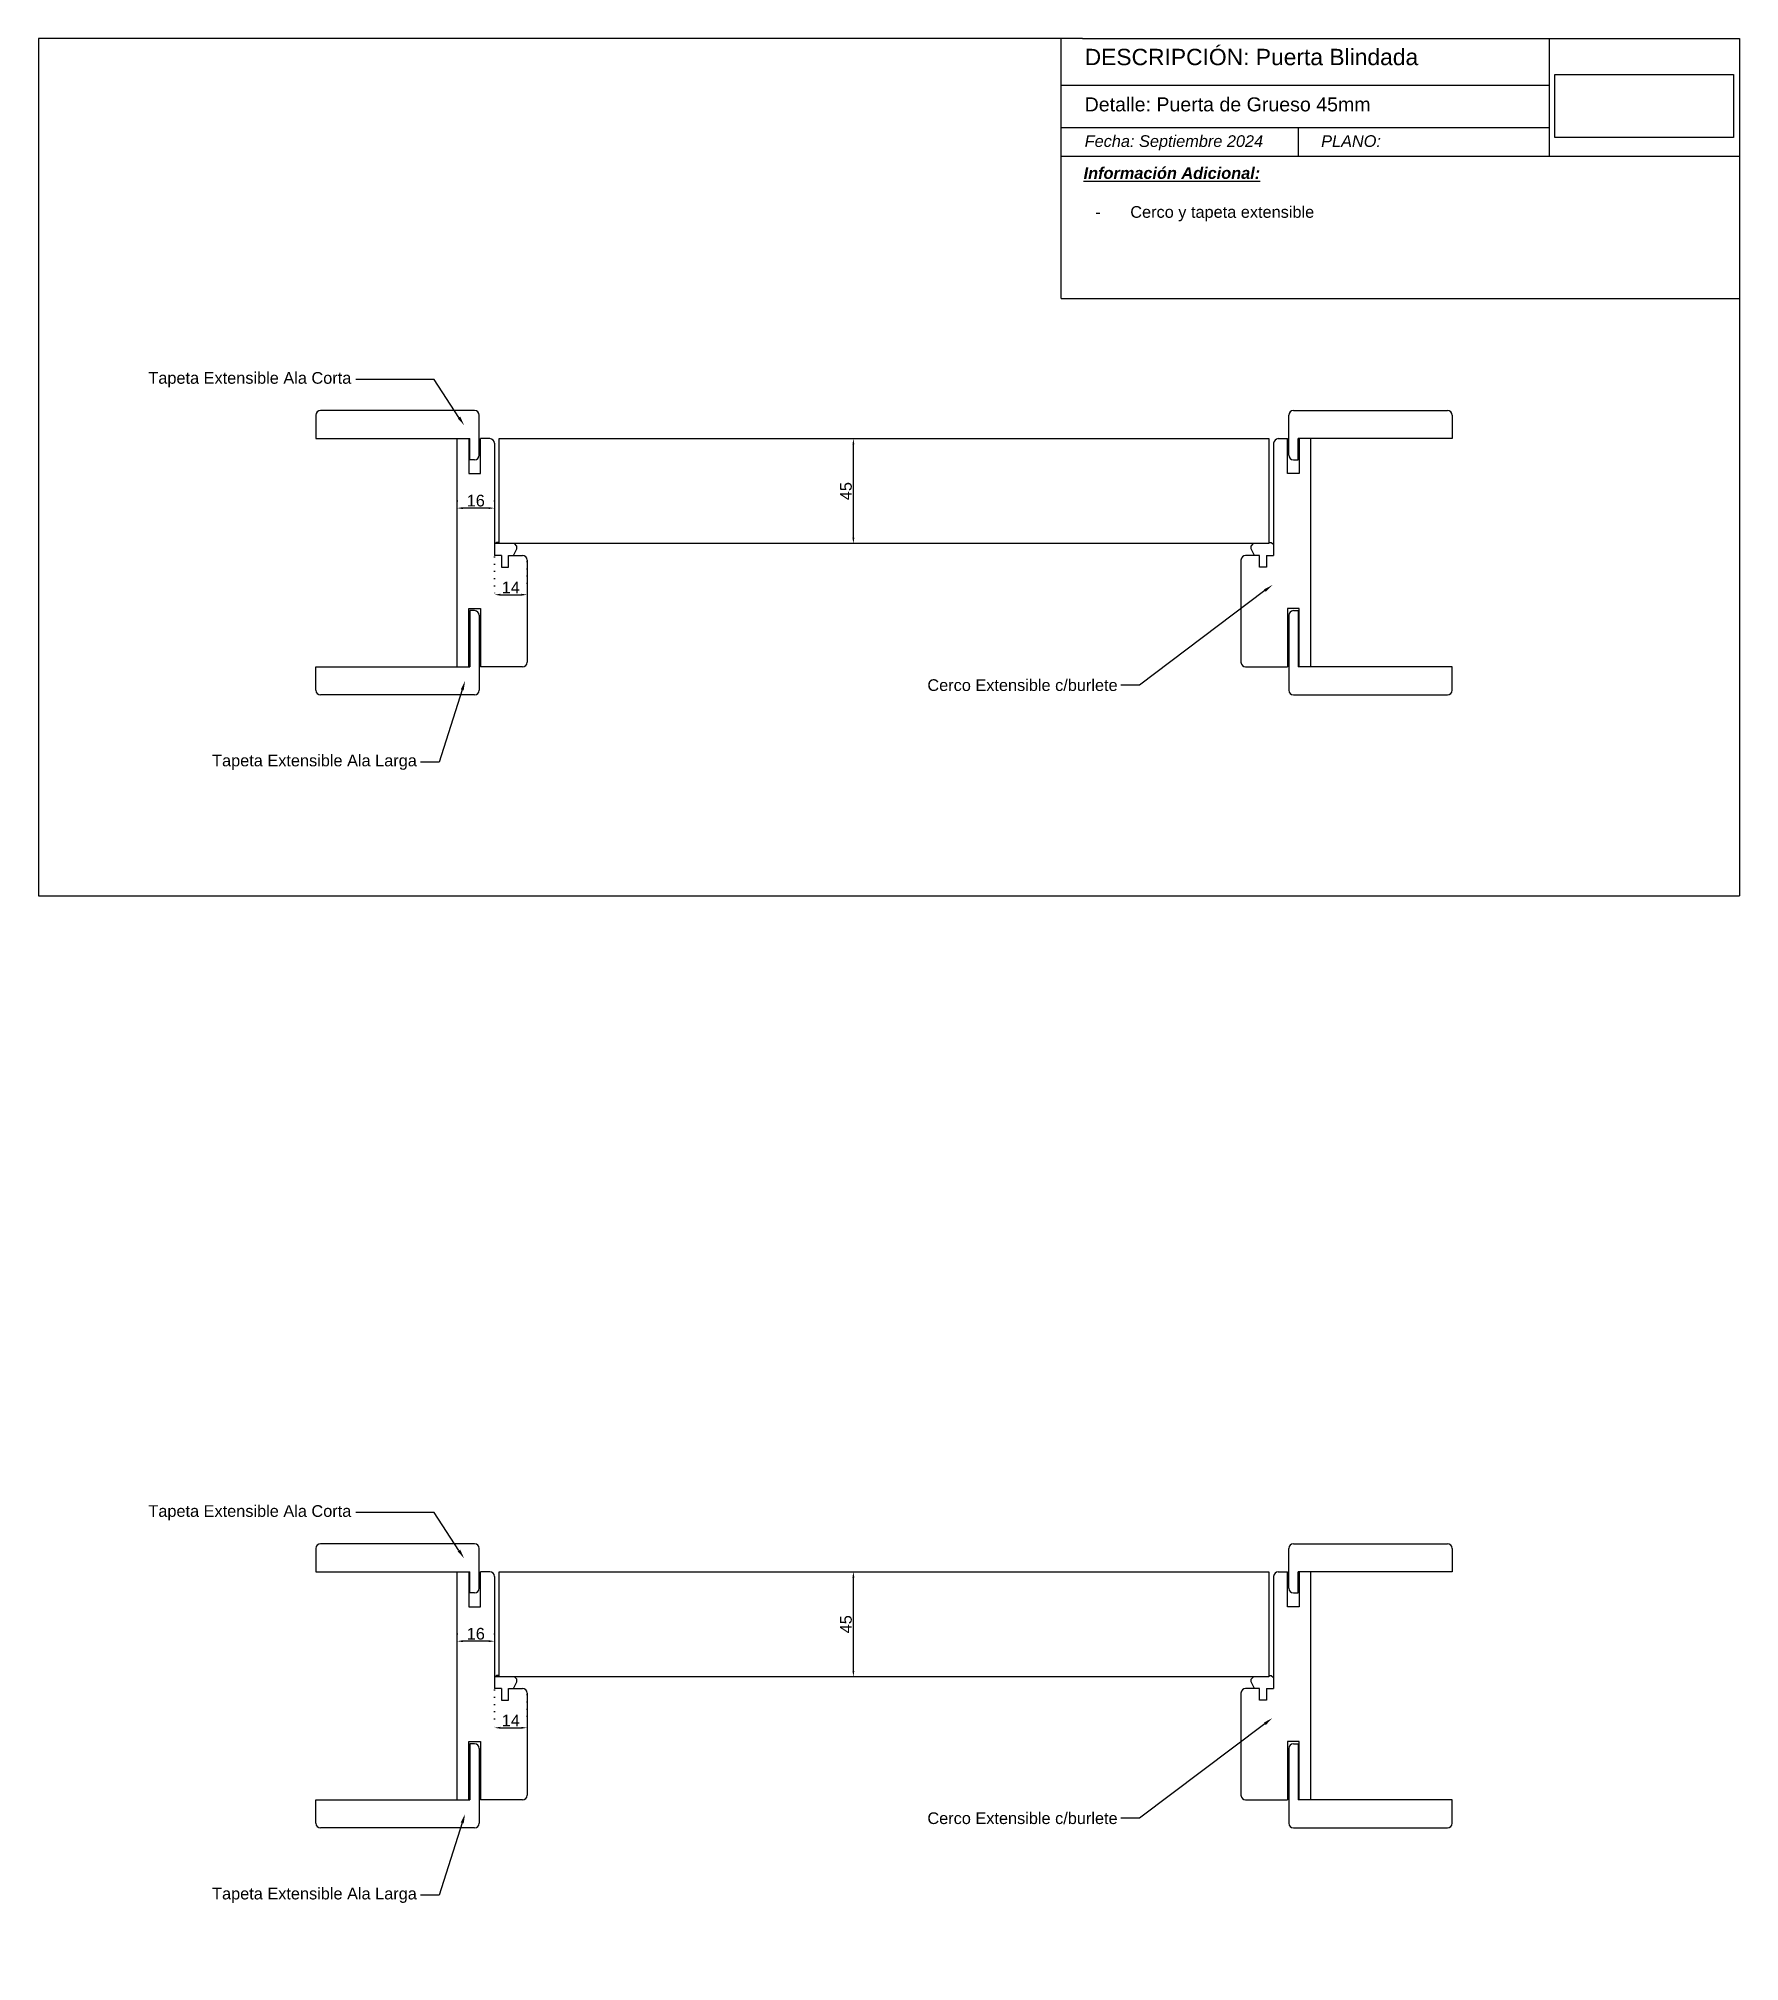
# Model space of a CAD drawing. Header units: millimetres. Extents: x 2925 to 3654, y 1226 to 2050.
import ezdxf
from ezdxf import colors
from ezdxf.entities.mleader import LeaderData, LeaderLine
from ezdxf.math import Vec2, Vec3

# ---------------------------------------------------------------- set-up
doc = ezdxf.new("R2010")
doc.units = ezdxf.units.MM
doc.linetypes.add('ACAD_ISO07W100', pattern=[3, 0, -3])
doc.styles.get("Standard").update_dxf_attribs({"font": 'arial.ttf'})
doc.dimstyles.new('ISO-25', dxfattribs={"dimtxt": 5, "dimasz": 2.5, "dimexe": 1.25, "dimexo": 0.625, "dimtad": 1, "dimtxsty": 'Standard', "dimcen": 2.5, "dimadec": 0, "dimazin": 0, "dimtfac": 1, "dimtmove": 0, "dimatfit": 3, "dimfxl": 1, "dimarcsym": 0})
picture_1 = doc.add_image_def('image1.png', size_in_pixel=(303, 107))

# ---------------------------------------------------------------- blocks, each defined once
blk = doc.blocks.new('*D1')
at = {"color": 0, "linetype": 'ACAD_ISO07W100', "lineweight": -2}
for p, q in [((3273.4, 1878.1), (3272.77, 1878.1)), ((3273.4, 1833.1), (3272.77, 1833.1))]:
    blk.add_line(p, q, dxfattribs=at)
at = {"color": 0, "lineweight": -2}
blk.add_line((3274.02, 1835.6), (3274.02, 1875.6), dxfattribs=at)
at = {"color": 0}
for points in [[(3274.44, 1875.6), (3273.61, 1875.6), (3274.02, 1878.1)], [(3273.61, 1835.6), (3274.44, 1835.6), (3274.02, 1833.1)]]:
    blk.add_solid(points, dxfattribs=at)
at = {"layer": 'Defpoints', "color": 0}
for p in [(3274.02, 1878.1), (3274.02, 1878.1), (3274.02, 1833.1)]:
    blk.add_point(p, dxfattribs=at)
at = {"color": 0, "insert": (3270.86, 1855.6), "char_height": 5, "attachment_point": 5, "rotation": 90}
blk.add_mtext('45', dxfattribs=at)
blk = doc.blocks.new('*D2')
at = {"color": 0, "linetype": 'ACAD_ISO07W100', "lineweight": -2}
for p, q in [((3120.21, 1827.47), (3120.21, 1809.98)), ((3134.21, 1825.47), (3134.21, 1809.98))]:
    blk.add_line(p, q, dxfattribs=at)
at = {"color": 0, "lineweight": -2}
blk.add_line((3122.71, 1811.23), (3131.71, 1811.23), dxfattribs=at)
at = {"color": 0}
for points in [[(3122.71, 1811.65), (3122.71, 1810.82), (3120.21, 1811.23)], [(3131.71, 1810.82), (3131.71, 1811.65), (3134.21, 1811.23)]]:
    blk.add_solid(points, dxfattribs=at)
at = {"layer": 'Defpoints', "color": 0}
for p in [(3120.21, 1828.1), (3134.21, 1826.1), (3134.21, 1811.23)]:
    blk.add_point(p, dxfattribs=at)
at = {"color": 0, "insert": (3127.21, 1814.37), "char_height": 5, "attachment_point": 5}
blk.add_mtext('14', dxfattribs=at)
blk = doc.blocks.new('*D3')
at = {"color": 0, "linetype": 'ACAD_ISO07W100', "lineweight": -2}
for p, q in [((3104.21, 1851.47), (3104.21, 1847.08)), ((3120.21, 1851.47), (3120.21, 1847.08))]:
    blk.add_line(p, q, dxfattribs=at)
at = {"color": 0, "lineweight": -2}
blk.add_line((3117.71, 1848.33), (3106.71, 1848.33), dxfattribs=at)
at = {"color": 0}
for points in [[(3106.71, 1848.74), (3106.71, 1847.91), (3104.21, 1848.33)], [(3117.71, 1847.91), (3117.71, 1848.74), (3120.21, 1848.33)]]:
    blk.add_solid(points, dxfattribs=at)
at = {"layer": 'Defpoints', "color": 0}
for p in [(3104.21, 1852.1), (3104.21, 1848.33), (3120.21, 1852.1)]:
    blk.add_point(p, dxfattribs=at)
at = {"color": 0, "insert": (3112.21, 1851.51), "char_height": 5, "attachment_point": 5}
blk.add_mtext('16', dxfattribs=at)
blk = doc.blocks.new('*D5')
at = {"color": 0, "linetype": 'ACAD_ISO07W100', "lineweight": -2}
for p, q in [((3273.4, 1392.62), (3272.77, 1392.62)), ((3273.4, 1347.62), (3272.77, 1347.62))]:
    blk.add_line(p, q, dxfattribs=at)
at = {"color": 0, "lineweight": -2}
blk.add_line((3274.02, 1350.12), (3274.02, 1390.12), dxfattribs=at)
at = {"color": 0}
for points in [[(3274.44, 1390.12), (3273.61, 1390.12), (3274.02, 1392.62)], [(3273.61, 1350.12), (3274.44, 1350.12), (3274.02, 1347.62)]]:
    blk.add_solid(points, dxfattribs=at)
at = {"layer": 'Defpoints', "color": 0}
for p in [(3274.02, 1392.62), (3274.02, 1392.62), (3274.02, 1347.62)]:
    blk.add_point(p, dxfattribs=at)
at = {"color": 0, "insert": (3270.86, 1370.12), "char_height": 5, "attachment_point": 5, "rotation": 90}
blk.add_mtext('45', dxfattribs=at)
blk = doc.blocks.new('*D6')
at = {"color": 0, "linetype": 'ACAD_ISO07W100', "lineweight": -2}
for p, q in [((3120.21, 1342), (3120.21, 1324.51)), ((3134.21, 1340), (3134.21, 1324.51))]:
    blk.add_line(p, q, dxfattribs=at)
at = {"color": 0, "lineweight": -2}
blk.add_line((3122.71, 1325.76), (3131.71, 1325.76), dxfattribs=at)
at = {"color": 0}
for points in [[(3122.71, 1326.18), (3122.71, 1325.35), (3120.21, 1325.76)], [(3131.71, 1325.35), (3131.71, 1326.18), (3134.21, 1325.76)]]:
    blk.add_solid(points, dxfattribs=at)
at = {"layer": 'Defpoints', "color": 0}
for p in [(3120.21, 1342.62), (3134.21, 1340.62), (3134.21, 1325.76)]:
    blk.add_point(p, dxfattribs=at)
at = {"color": 0, "insert": (3127.21, 1328.9), "char_height": 5, "attachment_point": 5}
blk.add_mtext('14', dxfattribs=at)
blk = doc.blocks.new('*D7')
at = {"color": 0, "linetype": 'ACAD_ISO07W100', "lineweight": -2}
for p, q in [((3104.21, 1366), (3104.21, 1361.61)), ((3120.21, 1366), (3120.21, 1361.61))]:
    blk.add_line(p, q, dxfattribs=at)
at = {"color": 0, "lineweight": -2}
blk.add_line((3117.71, 1362.86), (3106.71, 1362.86), dxfattribs=at)
at = {"color": 0}
for points in [[(3106.71, 1363.27), (3106.71, 1362.44), (3104.21, 1362.86)], [(3117.71, 1362.44), (3117.71, 1363.27), (3120.21, 1362.86)]]:
    blk.add_solid(points, dxfattribs=at)
at = {"layer": 'Defpoints', "color": 0}
for p in [(3104.21, 1366.62), (3104.21, 1362.86), (3120.21, 1366.62)]:
    blk.add_point(p, dxfattribs=at)
at = {"color": 0, "insert": (3112.21, 1366.03), "char_height": 5, "attachment_point": 5}
blk.add_mtext('16', dxfattribs=at)

msp = doc.modelspace()

# ---------------------------------------------------------------- linework, layer by layer
for p, q in [((3372.282, 2049.549), (2924.792, 2049.549)), ((2924.792, 2049.549), (2924.792, 1682.172)), ((3363.138, 1938.198), (3363.138, 2049.549)), ((3372.282, 2049.549), (3653.784, 2049.549)), ((3572.203, 2049.549), (3572.203, 1999.109)), ((3653.784, 2049.549), (3653.718, 1682.172)), ((3363.138, 2029.549), (3572.203, 2029.549)), ((3363.138, 2011.427), (3572.203, 2011.427)), ((3464.679, 2011.427), (3464.679, 1999.109)), ((3363.138, 1999.109), (3653.718, 1999.109)), ((3363.138, 1938.198), (3653.718, 1938.198)), ((3043.714, 1888.095), (3043.714, 1878.095)), ((3111.714, 1890.095), (3045.714, 1890.095)), ((3113.714, 1878.095), (3113.714, 1888.095)), ((3460.621, 1878.095), (3460.621, 1888.095)), ((3462.621, 1890.095), (3528.621, 1890.095)), ((3530.621, 1888.095), (3530.621, 1878.095)), ((3043.714, 1878.095), (3104.214, 1878.095)), ((3104.214, 1780.307), (3104.214, 1878.095)), ((3104.214, 1878.095), (3109.214, 1878.095)), ((3109.214, 1878.095), (3109.214, 1863.095)), ((3109.214, 1878.095), (3109.714, 1878.095)), ((3109.714, 1869.013), (3109.714, 1878.095)), ((3113.714, 1871.013), (3113.714, 1878.095)), ((3118.214, 1878.095), (3114.214, 1878.095)), ((3114.214, 1863.095), (3114.214, 1878.095)), ((3120.214, 1876.095), (3120.214, 1828.095)), ((3122.214, 1833.095), (3122.214, 1878.095)), ((3122.214, 1878.095), (3452.121, 1878.095)), ((3452.121, 1878.095), (3452.121, 1833.095)), ((3454.121, 1876.095), (3454.121, 1828.095)), ((3456.121, 1878.095), (3460.121, 1878.095)), ((3460.121, 1863.095), (3460.121, 1878.095)), ((3460.621, 1871.013), (3460.621, 1878.095)), ((3464.621, 1869.013), (3464.621, 1878.095)), ((3465.121, 1878.095), (3464.621, 1878.095)), ((3470.121, 1878.095), (3465.121, 1878.095)), ((3465.121, 1878.095), (3465.121, 1863.095)), ((3470.121, 1780.307), (3470.121, 1878.095)), ((3530.621, 1878.095), (3470.121, 1878.095)), ((3109.214, 1863.095), (3114.214, 1863.095)), ((3111.714, 1869.013), (3109.714, 1869.013)), ((3111.714, 1869.013), (3111.714, 1869.013)), ((3465.121, 1863.095), (3460.121, 1863.095)), ((3462.621, 1869.013), (3464.621, 1869.013)), ((3462.621, 1869.013), (3462.621, 1869.013)), ((3121.251, 1833.614), (3120.214, 1832.832)), ((3122.214, 1833.095), (3120.214, 1833.095)), ((3122.214, 1833.614), (3121.251, 1833.614)), ((3452.121, 1833.095), (3122.214, 1833.095)), ((3128.398, 1828.095), (3129.824, 1830.902)), ((3129.824, 1832.006), (3128.858, 1833.095)), ((3129.824, 1830.902), (3129.824, 1832.006)), ((3444.51, 1832.006), (3445.476, 1833.095)), ((3444.51, 1830.902), (3444.51, 1832.006)), ((3445.936, 1828.095), (3444.51, 1830.902)), ((3452.121, 1833.614), (3453.084, 1833.614)), ((3453.084, 1833.614), (3454.121, 1832.832)), ((3123.214, 1828.095), (3120.214, 1828.095)), ((3123.214, 1828.095), (3123.214, 1823.095)), ((3123.214, 1823.095), (3126.214, 1823.095)), ((3126.214, 1828.095), (3132.214, 1828.095)), ((3126.214, 1823.095), (3126.214, 1828.095)), ((3126.214, 1828.095), (3128.398, 1828.095)), ((3134.214, 1826.095), (3134.214, 1782.307)), ((3440.121, 1826.095), (3440.121, 1782.307)), ((3448.121, 1828.095), (3442.121, 1828.095)), ((3448.121, 1828.095), (3445.936, 1828.095)), ((3448.121, 1823.095), (3448.121, 1828.095)), ((3451.121, 1823.095), (3448.121, 1823.095)), ((3451.121, 1828.095), (3451.121, 1823.095)), ((3451.121, 1828.095), (3454.121, 1828.095)), ((3109.214, 1780.307), (3109.214, 1805.307)), ((3109.214, 1805.307), (3114.214, 1805.307)), ((3114.214, 1805.307), (3114.214, 1780.307)), ((3465.121, 1805.307), (3460.121, 1805.307)), ((3460.121, 1805.307), (3460.121, 1780.307)), ((3465.121, 1780.307), (3465.121, 1805.307)), ((3111.714, 1804.389), (3109.714, 1804.389)), ((3109.714, 1804.389), (3109.714, 1780.307)), ((3113.714, 1802.389), (3113.714, 1780.307)), ((3460.621, 1802.389), (3460.621, 1780.307)), ((3462.621, 1804.389), (3464.621, 1804.389)), ((3464.621, 1804.389), (3464.621, 1780.307)), ((3043.714, 1770.307), (3043.714, 1780.307)), ((3043.714, 1780.307), (3109.714, 1780.307)), ((3104.214, 1780.307), (3109.214, 1780.307)), ((3113.714, 1780.307), (3113.714, 1770.307)), ((3132.214, 1780.307), (3114.214, 1780.307)), ((3442.121, 1780.307), (3460.121, 1780.307)), ((3460.621, 1780.307), (3460.621, 1770.307)), ((3530.621, 1780.307), (3464.621, 1780.307)), ((3470.121, 1780.307), (3465.121, 1780.307)), ((3530.621, 1770.307), (3530.621, 1780.307)), ((3111.714, 1768.307), (3045.714, 1768.307)), ((3462.621, 1768.307), (3528.621, 1768.307)), ((2924.792, 1682.172), (3653.718, 1682.172)), ((3043.714, 1402.624), (3043.714, 1392.624)), ((3111.714, 1404.624), (3045.714, 1404.624)), ((3113.714, 1392.624), (3113.714, 1402.624)), ((3460.621, 1392.624), (3460.621, 1402.624)), ((3462.621, 1404.624), (3528.621, 1404.624)), ((3530.621, 1402.624), (3530.621, 1392.624)), ((3043.714, 1392.624), (3104.214, 1392.624)), ((3104.214, 1294.836), (3104.214, 1392.624)), ((3104.214, 1392.624), (3109.214, 1392.624)), ((3109.214, 1392.624), (3109.214, 1377.624)), ((3109.214, 1392.624), (3109.714, 1392.624)), ((3109.714, 1383.542), (3109.714, 1392.624)), ((3113.714, 1385.542), (3113.714, 1392.624)), ((3118.214, 1392.624), (3114.214, 1392.624)), ((3114.214, 1377.624), (3114.214, 1392.624)), ((3122.214, 1347.624), (3122.214, 1392.624)), ((3122.214, 1392.624), (3452.121, 1392.624)), ((3452.121, 1392.624), (3452.121, 1347.624)), ((3456.121, 1392.624), (3460.121, 1392.624)), ((3460.121, 1377.624), (3460.121, 1392.624)), ((3460.621, 1385.542), (3460.621, 1392.624)), ((3464.621, 1383.542), (3464.621, 1392.624)), ((3465.121, 1392.624), (3464.621, 1392.624)), ((3470.121, 1392.624), (3465.121, 1392.624)), ((3465.121, 1392.624), (3465.121, 1377.624)), ((3470.121, 1294.836), (3470.121, 1392.624)), ((3530.621, 1392.624), (3470.121, 1392.624)), ((3120.214, 1390.624), (3120.214, 1342.624)), ((3454.121, 1390.624), (3454.121, 1342.624)), ((3109.214, 1377.624), (3114.214, 1377.624)), ((3111.714, 1383.542), (3109.714, 1383.542)), ((3111.714, 1383.542), (3111.714, 1383.542)), ((3465.121, 1377.624), (3460.121, 1377.624)), ((3462.621, 1383.542), (3464.621, 1383.542)), ((3462.621, 1383.542), (3462.621, 1383.542)), ((3121.251, 1348.143), (3120.214, 1347.361)), ((3122.214, 1347.624), (3120.214, 1347.624)), ((3122.214, 1348.143), (3121.251, 1348.143)), ((3452.121, 1347.624), (3122.214, 1347.624)), ((3128.398, 1342.624), (3129.824, 1345.431)), ((3129.824, 1346.535), (3128.858, 1347.624)), ((3129.824, 1345.431), (3129.824, 1346.535)), ((3444.51, 1346.535), (3445.476, 1347.624)), ((3444.51, 1345.431), (3444.51, 1346.535)), ((3445.936, 1342.624), (3444.51, 1345.431)), ((3452.121, 1348.143), (3453.084, 1348.143)), ((3453.084, 1348.143), (3454.121, 1347.361)), ((3123.214, 1342.624), (3120.214, 1342.624)), ((3123.214, 1342.624), (3123.214, 1337.624)), ((3123.214, 1337.624), (3126.214, 1337.624)), ((3126.214, 1342.624), (3132.214, 1342.624)), ((3126.214, 1337.624), (3126.214, 1342.624)), ((3126.214, 1342.624), (3128.398, 1342.624)), ((3134.214, 1340.624), (3134.214, 1296.836)), ((3440.121, 1340.624), (3440.121, 1296.836)), ((3448.121, 1342.624), (3442.121, 1342.624)), ((3448.121, 1342.624), (3445.936, 1342.624)), ((3448.121, 1337.624), (3448.121, 1342.624)), ((3451.121, 1337.624), (3448.121, 1337.624)), ((3451.121, 1342.624), (3451.121, 1337.624)), ((3451.121, 1342.624), (3454.121, 1342.624)), ((3109.214, 1294.836), (3109.214, 1319.836)), ((3109.214, 1319.836), (3114.214, 1319.836)), ((3111.714, 1318.918), (3109.714, 1318.918)), ((3109.714, 1318.918), (3109.714, 1294.836)), ((3114.214, 1319.836), (3114.214, 1294.836)), ((3465.121, 1319.836), (3460.121, 1319.836)), ((3460.121, 1319.836), (3460.121, 1294.836)), ((3462.621, 1318.918), (3464.621, 1318.918)), ((3464.621, 1318.918), (3464.621, 1294.836)), ((3465.121, 1294.836), (3465.121, 1319.836)), ((3113.714, 1316.918), (3113.714, 1294.836)), ((3460.621, 1316.918), (3460.621, 1294.836)), ((3043.714, 1284.836), (3043.714, 1294.836)), ((3043.714, 1294.836), (3109.714, 1294.836)), ((3104.214, 1294.836), (3109.214, 1294.836)), ((3113.714, 1294.836), (3113.714, 1284.836)), ((3132.214, 1294.836), (3114.214, 1294.836)), ((3442.121, 1294.836), (3460.121, 1294.836)), ((3460.621, 1294.836), (3460.621, 1284.836)), ((3530.621, 1294.836), (3464.621, 1294.836)), ((3470.121, 1294.836), (3465.121, 1294.836)), ((3530.621, 1284.836), (3530.621, 1294.836)), ((3111.714, 1282.836), (3045.714, 1282.836)), ((3462.621, 1282.836), (3528.621, 1282.836))]:
    msp.add_line(p, q)
for centre, start, end in [((3045.714, 1888.095), 90, 180), ((3111.714, 1888.095), 0, 90), ((3462.621, 1888.095), 90, 180), ((3528.621, 1888.095), 0, 90), ((3111.714, 1871.013), 270, 0), ((3118.214, 1876.095), 0, 90), ((3456.121, 1876.095), 90, 180), ((3462.621, 1871.013), 180, 270), ((3132.214, 1826.095), 0, 90), ((3442.121, 1826.095), 90, 180), ((3111.714, 1802.389), 0, 90), ((3462.621, 1802.389), 90, 180), ((3132.214, 1782.307), 270, 0), ((3442.121, 1782.307), 180, 270), ((3045.714, 1770.307), 180, 270), ((3111.714, 1770.307), 270, 0), ((3462.621, 1770.307), 180, 270), ((3528.621, 1770.307), 270, 0), ((3045.714, 1402.624), 90, 180), ((3111.714, 1402.624), 0, 90), ((3462.621, 1402.624), 90, 180), ((3528.621, 1402.624), 0, 90), ((3118.214, 1390.624), 0, 90), ((3456.121, 1390.624), 90, 180), ((3111.714, 1385.542), 270, 0), ((3462.621, 1385.542), 180, 270), ((3132.214, 1340.624), 0, 90), ((3442.121, 1340.624), 90, 180), ((3111.714, 1316.918), 0, 90), ((3462.621, 1316.918), 90, 180), ((3132.214, 1296.836), 270, 0), ((3442.121, 1296.836), 180, 270), ((3045.714, 1284.836), 180, 270), ((3111.714, 1284.836), 270, 0), ((3462.621, 1284.836), 180, 270), ((3528.621, 1284.836), 270, 0)]:
    msp.add_arc(centre, 2, start, end)

# ---------------------------------------------------------------- texts
at = {"attachment_point": 1}
for s, width, insert, char_height in [('DESCRIPCIÓN: Puerta Blindada', 200.93048, (3373.138, 2045.109), 7), ('Detalle: Puerta de Grueso 45mm', 196.01975, (3373.138, 2024.307), 6), ('{\\fArial|b0|i1|c0|p34;Fecha: Septiembre 2024}', 181.09338, (3373.138, 2008.075), 5), ('{\\fArial|b0|i1|c0|p34;PLANO: }', 181.09338, (3474.481, 2008.075), 5), ('{\\fArial|b1|i1|c0|p34;\\LInformación Adicional: \\P\\P\\pxi-3,l4,t4;\\fArial|b0|i0|c0|p34;\\l-^ICerco y tapeta extensible}', 161.81, (3372.691, 1994.378), 5)]:
    msp.add_mtext_dynamic_manual_height_columns(s, width=width, gutter_width=12.5, heights=[0], dxfattribs=dict(at, insert=insert, char_height=char_height))

# ---------------------------------------------------------------- dimensions: what is measured, and where the dimension line sits
at = {"color": 251}
for base, p1, p2, picture, middle in [((3274.023, 1878.095), (3274.023, 1833.095), (3274.023, 1878.095), '*D1', (3270.855, 1855.595)), ((3274.023, 1392.624), (3274.023, 1347.624), (3274.023, 1392.624), '*D5', (3270.855, 1370.124))]:
    dim = msp.add_linear_dim(base=base, p1=p1, p2=p2, angle=90, dimstyle='ISO-25', override={"dimtxsty": 'Standard'}, dxfattribs=at)
    dim.commit()
    dim.dimension.update_dxf_attribs({"geometry": picture, "text_midpoint": middle})
for base, p1, p2, picture, middle in [((3104.214, 1848.328), (3120.214, 1852.095), (3104.214, 1852.095), '*D3', (3112.214, 1851.506)), ((3134.214, 1811.233), (3120.214, 1828.095), (3134.214, 1826.095), '*D2', (3127.214, 1814.369)), ((3104.214, 1362.857), (3120.214, 1366.624), (3104.214, 1366.624), '*D7', (3112.214, 1366.035)), ((3134.214, 1325.762), (3120.214, 1342.624), (3134.214, 1340.624), '*D6', (3127.214, 1328.898))]:
    dim = msp.add_linear_dim(base=base, p1=p1, p2=p2, dimstyle='ISO-25', dxfattribs=at)
    dim.commit()
    dim.dimension.update_dxf_attribs({"geometry": picture, "text_midpoint": middle})

# ---------------------------------------------------------------- pictures from other files: only their frames are drawn
at = {"color": 7}
image = msp.add_image(picture_1, insert=(3574.566, 2007.046), size_in_units=(76.694, 27.083), dxfattribs=at)
image.dxf.flags = 15

# ---------------------------------------------------------------- leaders
at = {"color": 251}
ml = msp.add_multileader_mtext('Standard', dxfattribs=at)
ml.set_content('Tapeta Extensible Ala Corta', color=251)
ml.set_leader_properties()
ml.build(insert=Vec2(0, 0))
ctx = ml.context
ctx.base_point, ctx.char_height, ctx.plane_origin = Vec3(2970.346, 1903.41), 5, Vec3(3124.473, 1943.997)
ctx.text_align_type = 2
notes = []
notes.append((ctx, [(0, (1, 1, 0), (3094.366, 1903.41), (-1, 0), 33.509, [(0, [(3107.205, 1883.815)], 256, [])])]))
ctx.mtext.insert, ctx.mtext.alignment, ctx.mtext.flow_direction = Vec3(3058.857, 1906.604), 3, 5
ml = msp.add_multileader_mtext('Standard', dxfattribs=at)
ml.set_content('Cerco Extensible c/burlete', color=251)
ml.set_leader_properties()
ml.build(insert=Vec2(0, 0))
ctx = ml.context
ctx.base_point, ctx.char_height, ctx.plane_origin = Vec3(3303.744, 1772.443), 5, Vec3(3453.552, 1815.37)
notes.append((ctx, [(0, (1, 1, 0), (3396.638, 1772.443), (-1, 0), 8, [(0, [(3453.552, 1815.37)], 256, [])])]))
ctx.mtext.insert, ctx.mtext.flow_direction = Vec3(3305.744, 1774.986), 5
ml = msp.add_multileader_mtext('Standard', dxfattribs=at)
ml.set_content('Tapeta Extensible Ala Larga', color=251)
ml.set_leader_properties()
ml.build(insert=Vec2(0, 0))
ctx = ml.context
ctx.base_point, ctx.char_height, ctx.plane_origin = Vec3(2997.203, 1739.455), 5, Vec3(3107.615, 1774.258)
notes.append((ctx, [(0, (1, 1, 0), (3096.499, 1739.455), (-1, 0), 8, [(0, [(3107.615, 1774.258)], 256, [])])]))
ctx.mtext.insert, ctx.mtext.flow_direction = Vec3(2999.203, 1742.69), 5
ml = msp.add_multileader_mtext('Standard', dxfattribs=at)
ml.set_content('Tapeta Extensible Ala Corta', color=251)
ml.set_leader_properties()
ml.build(insert=Vec2(0, 0))
ctx = ml.context
ctx.base_point, ctx.char_height, ctx.plane_origin = Vec3(2970.346, 1417.939), 5, Vec3(3124.473, 1458.526)
ctx.text_align_type = 2
notes.append((ctx, [(0, (1, 1, 0), (3094.366, 1417.939), (-1, 0), 33.509, [(0, [(3107.205, 1398.344)], 256, [])])]))
ctx.mtext.insert, ctx.mtext.alignment, ctx.mtext.flow_direction = Vec3(3058.857, 1421.133), 3, 5
ml = msp.add_multileader_mtext('Standard', dxfattribs=at)
ml.set_content('Cerco Extensible c/burlete', color=251)
ml.set_leader_properties()
ml.build(insert=Vec2(0, 0))
ctx = ml.context
ctx.base_point, ctx.char_height, ctx.plane_origin = Vec3(3303.744, 1286.972), 5, Vec3(3453.552, 1329.898)
notes.append((ctx, [(0, (1, 1, 0), (3396.638, 1286.972), (-1, 0), 8, [(0, [(3453.552, 1329.898)], 256, [])])]))
ctx.mtext.insert, ctx.mtext.flow_direction = Vec3(3305.744, 1289.515), 5
ml = msp.add_multileader_mtext('Standard', dxfattribs=at)
ml.set_content('Tapeta Extensible Ala Larga', color=251)
ml.set_leader_properties()
ml.build(insert=Vec2(0, 0))
ctx = ml.context
ctx.base_point, ctx.char_height, ctx.plane_origin = Vec3(2997.203, 1253.984), 5, Vec3(3107.615, 1288.787)
notes.append((ctx, [(0, (1, 1, 0), (3096.499, 1253.984), (-1, 0), 8, [(0, [(3107.615, 1288.787)], 256, [])])]))
ctx.mtext.insert, ctx.mtext.flow_direction = Vec3(2999.203, 1257.219), 5
for ctx, leaders in notes:
    for number, flags, end, landing, length, lines in leaders:
        leader = LeaderData()
        leader.index, (leader.has_last_leader_line, leader.has_dogleg_vector, leader.attachment_direction) = number, flags
        leader.last_leader_point, leader.dogleg_vector, leader.dogleg_length = Vec3(end), Vec3(landing), length
        for number, points, colour, breaks in lines:
            line = LeaderLine()
            line.index, line.vertices, line.color, line.breaks = number, Vec3.list(points), colors.encode_raw_color(colour), breaks
            leader.lines.append(line)
        ctx.leaders.append(leader)

doc.saveas('drawing.dxf')
